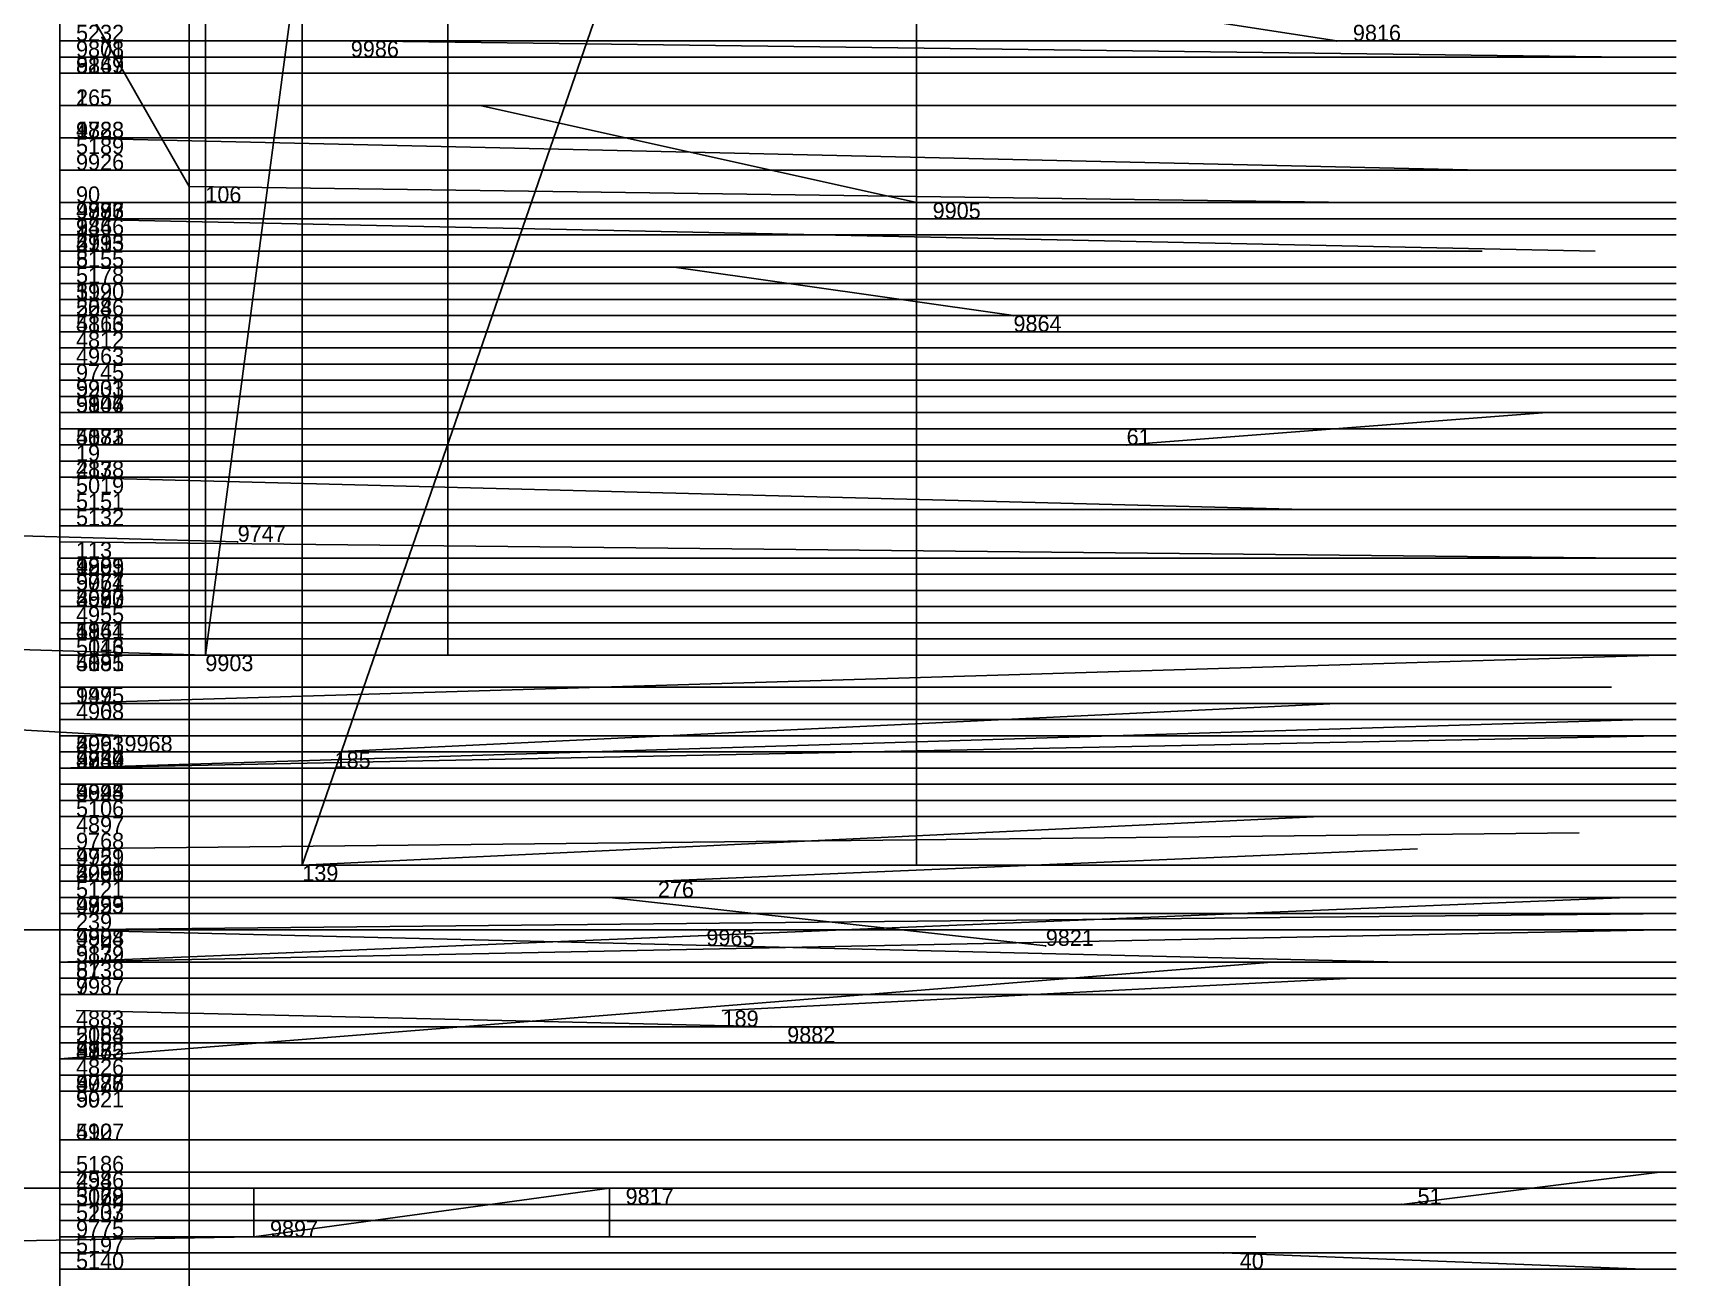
# Model space of a CAD drawing. Extents: x -0.07 to 1.1, y -0.07 to 1.1.
# Drawn here: x -0.0017 to 0.1, y 0.1535 to 0.2305 of the extents above; entities that cross this region are included whole.
import ezdxf

# ---------------------------------------------------------------- set-up
doc = ezdxf.new("R2010")
doc.units = 0
for name, color, linetype in [('Clients', 3, 'CONTINUOUS'), ('Facilities', 3, 'CONTINUOUS'), ('Facilities_lines', 3, 'CONTINUOUS'), ('Min_max_boxes', 1, 'CONTINUOUS'), ('Normals', 1, 'CONTINUOUS'), ('Source_points', 5, 'CONTINUOUS'), ('Text', 3, 'CONTINUOUS')]:
    doc.layers.add(name, color=color, linetype=linetype)

msp = doc.modelspace()

# ---------------------------------------------------------------- linework, layer by layer
at = {"layer": 'Clients', "color": 5}
for p in [(0, 0.23, 0.601), (0, 0.23, 0.766), (0, 0.229, 0.84), (0, 0.228, 0.194), (0, 0.228, 0.717), (0, 0.226, 0.164), (0, 0.226, 0.244), (0, 0.224, 0.027), (0, 0.224, 0.344), (0, 0.224, 0.543), (0, 0.224, 0.882), (0, 0.222, 0.767), (0.008, 0.221), (0, 0.22, 0.159), (0, 0.22, 0.422), (0, 0.219, 0.167), (0, 0.219, 0.769), (0, 0.219, 0.791), (0, 0.218, 0.42), (0, 0.218, 0.681), (0, 0.216, 0.167), (0, 0.216, 0.667), (0, 0.216, 0.748), (0, 0.215, 0.17), (0, 0.214, 0.18), (0, 0.214, 0.68), (0, 0.214, 0.749), (0, 0.213, 0.111), (0, 0.213, 0.25), (0, 0.213, 0.253), (0, 0.212, 0.576), (0, 0.211, 0.475), (0, 0.21, 0.472), (0, 0.209, 0.85), (0, 0.208, 0.747), (0, 0.208, 0.726), (0, 0.208, 0.837), (0, 0.207, 0.78), (0, 0.207, 0.841), (0, 0.206, 0.254), (0, 0.205, 0.712), (0, 0.205, 0.568), (0, 0.204, 0.161), (0, 0.203, 0.432), (0, 0.203, 0.341), (0, 0.201, 0.573), (0, 0.2, 0.536), (0, 0.198, 0.423), (0, 0.198, 0.758), (0, 0.197, 0.458), (0, 0.197, 0.24), (0, 0.197, 0.746), (0, 0.197, 0.787), (0, 0.196, 0.786), (0, 0.195, 0.122), (0, 0.195, 0.402), (0, 0.195, 0.488), (0, 0.195, 0.253), (0, 0.195, 0.596), (0, 0.194, 0.524), (0, 0.193, 0.401), (0, 0.193, 0.662), (0, 0.192, 0.374), (0, 0.192, 0.463), (0, 0.192, 0.343), (0, 0.192, 0.652), (0.009, 0.192, 1), (0, 0.189, 0.453), (0, 0.188, 0.356), (0, 0.187, 0.373), (0, 0.186, 0.166), (0, 0.186, 0.467), (0, 0.186, 0.361), (0, 0.186, 0.641), (0, 0.186, 0.556), (0, 0.185, 0.254), (0, 0.185, 0.925), (0, 0.184, 0.545), (0, 0.183, 0.268), (0, 0.183, 0.505), (0, 0.182, 0.348), (0, 0.182, 0.584), (0, 0.179, 0.412), (0, 0.179, 0.401), (0, 0.179, 0.615), (0, 0.179, 0.85), (0.015, 0.179), (0, 0.178, 0.114), (0, 0.178, 0.475), (0, 0.178, 0.629), (0, 0.177, 0.213), (0, 0.177, 0.489), (0, 0.177, 0.613), (0, 0.176, 0.326), (0, 0.176, 0.253), (0, 0.176, 0.828), (0, 0.175, 0.158), (0, 0.175, 0.27), (0, 0.173, 0.637), (0, 0.173, 0.61), (0, 0.171, 0.856), (0, 0.169, 0.417), (0, 0.168, 0.195), (0, 0.168, 0.541), (0, 0.168, 0.745), (0, 0.167, 0.017), (0, 0.167, 0.255), (0, 0.167, 0.519), (0, 0.167, 0.777), (0, 0.166, 0.472), (0, 0.166, 0.785), (0, 0.165, 0.391), (0, 0.165, 0.737), (0, 0.165, 0.783), (0, 0.162, 0.338), (0, 0.162, 0.667), (0, 0.159, 0.137), (0, 0.159, 0.291), (0, 0.159, 0.659), (0, 0.159, 0.753), (0, 0.158, 0.168), (0, 0.158, 0.642), (0, 0.158, 0.535), (0, 0.157, 0.737), (0.012, 0.156, 1), (0, 0.155, 0.553), (0, 0.154, 0.612)]:
    msp.add_point(p, dxfattribs=at)
at = {"layer": 'Facilities', "color": 3}
for p in [(0, 0.23, 0.919), (0.018, 0.23, 1), (0.079, 0.23, 1), (0.053, 0.22, 1), (0, 0.219, 0.127), (0, 0.219, 0.955), (0, 0.218, 0.072), (0, 0.218, 0.886), (0, 0.217, 0.024), (0.059, 0.213, 1), (0.066, 0.205), (0, 0.203, 0.011), (0, 0.199, 0.054), (0.011, 0.199, 1), (0, 0.194, 0.082), (0, 0.19, 0.047), (0, 0.189, 0.924), (0.004, 0.187, 1), (0.017, 0.186), (0, 0.185, 0.061), (0, 0.183, 0.934), (0, 0.18, 0.964), (0.037, 0.178), (0, 0.175, 0.912), (0, 0.175, 0.981), (0.04, 0.175, 1), (0.061, 0.174, 1), (0, 0.173, 0.06), (0, 0.173, 0.93), (0, 0.172, 0.073), (0.041, 0.17), (0.044, 0.169, 1), (0, 0.165, 0.287), (0, 0.16, 0.665), (0.034, 0.159, 1), (0.083, 0.158), (0, 0.156, 0.992), (0.072, 0.155)]:
    msp.add_point(p, dxfattribs=at)
at = {"layer": 'Facilities_lines', "color": 3}
for p, q in [((0, 0.165, 0.287), (0, 0.336, 0.278)), ((0, 0.165, 0.287), (0, 0.328, 0.321)), ((0, 0.165, 0.287), (0, 0.31, 0.31)), ((0, 0.16, 0.665), (0, 0.31, 0.676)), ((0.024, 0.305, 1), (0.009, 0.192, 1)), ((0, 0.165, 0.287), (0, 0.294, 0.282)), ((0, 0.12, 0.558), (0, 0.292, 0.55)), ((0.053, 0.289), (0.015, 0.179)), ((0, 0.12, 0.558), (0, 0.288, 0.572)), ((0, 0.12, 0.558), (0, 0.287, 0.522)), ((0, 0.16, 0.665), (0, 0.284, 0.692)), ((0, 0.16, 0.665), (0, 0.281, 0.677)), ((0, 0.218, 0.886), (0, 0.28, 0.887)), ((0, 0.137, 0.433), (0, 0.279, 0.399)), ((0, 0.165, 0.287), (0, 0.279, 0.329)), ((0, 0.12, 0.558), (0, 0.279, 0.563)), ((0, 0.137, 0.433), (0, 0.278, 0.402)), ((0, 0.16, 0.665), (0, 0.275, 0.622)), ((0, 0.12, 0.558), (0, 0.275, 0.524)), ((0, 0.16, 0.665), (0, 0.274, 0.619)), ((0, 0.12, 0.558), (0, 0.274, 0.526)), ((0, 0.218, 0.886), (0, 0.274, 0.891)), ((0, 0.165, 0.287), (0, 0.271, 0.309)), ((0, 0.218, 0.886), (0, 0.271, 0.885)), ((0, 0.16, 0.665), (0, 0.27, 0.693)), ((0, 0.16, 0.665), (0, 0.269, 0.607)), ((0, 0.12, 0.558), (0, 0.268, 0.556)), ((0, 0.16, 0.665), (0, 0.266, 0.65)), ((0, 0.12, 0.558), (0, 0.266, 0.57)), ((0, 0.137, 0.433), (0, 0.265, 0.408)), ((0, 0.16, 0.665), (0, 0.265, 0.596)), ((0, 0.12, 0.558), (0, 0.265, 0.587)), ((0, 0.218, 0.886), (0, 0.265, 0.884)), ((0, 0.16, 0.665), (0, 0.264, 0.685)), ((0, 0.165, 0.287), (0, 0.263, 0.296)), ((0, 0.165, 0.287), (0, 0.263, 0.34)), ((0, 0.12, 0.558), (0, 0.262, 0.55)), ((0, 0.16, 0.665), (0, 0.261, 0.598)), ((0, 0.16, 0.665), (0, 0.261, 0.594)), ((0, 0.137, 0.433), (0, 0.26, 0.398)), ((0, 0.12, 0.558), (0, 0.259, 0.56)), ((0, 0.12, 0.558), (0, 0.259, 0.587)), ((0, 0.137, 0.433), (0, 0.258, 0.483)), ((0, 0.165, 0.287), (0, 0.258, 0.31)), ((0, 0.165, 0.287), (0, 0.258, 0.291)), ((0, 0.16, 0.665), (0, 0.257, 0.637)), ((0, 0.16, 0.665), (0, 0.257, 0.688)), ((0, 0.219, 0.127), (0, 0.256, 0.2)), ((0, 0.217, 0.024), (0, 0.256, 0.021)), ((0, 0.137, 0.433), (0, 0.256, 0.474)), ((0, 0.137, 0.433), (0, 0.256, 0.433)), ((0, 0.16, 0.665), (0, 0.254, 0.653)), ((0, 0.137, 0.433), (0, 0.252, 0.459)), ((0, 0.137, 0.433), (0, 0.252, 0.432)), ((0, 0.217, 0.024), (0, 0.251, 0.008)), ((0, 0.219, 0.127), (0, 0.25, 0.121)), ((0, 0.219, 0.127), (0, 0.249, 0.191)), ((0, 0.16, 0.665), (0, 0.249, 0.69)), ((0, 0.165, 0.287), (0, 0.247, 0.31)), ((0, 0.165, 0.287), (0, 0.247, 0.283)), ((0, 0.219, 0.127), (0, 0.246, 0.222)), ((0, 0.219, 0.127), (0, 0.246, 0.147)), ((0, 0.16, 0.665), (0, 0.245, 0.712)), ((0, 0.16, 0.665), (0, 0.245, 0.706)), ((0, 0.218, 0.886), (0, 0.245, 0.876)), ((0, 0.12, 0.558), (0, 0.244, 0.578)), ((0, 0.219, 0.127), (0, 0.243, 0.108)), ((0, 0.165, 0.287), (0, 0.243, 0.37)), ((0, 0.146, 0.759), (0, 0.24, 0.779)), ((0, 0.16, 0.665), (0, 0.239, 0.627)), ((0, 0.165, 0.287), (0, 0.238, 0.288)), ((0, 0.146, 0.759), (0, 0.238, 0.754)), ((0, 0.165, 0.287), (0, 0.236, 0.283)), ((0, 0.146, 0.759), (0, 0.236, 0.747)), ((0, 0.235, 0.038), (0.008, 0.221)), ((0, 0.235, 0.038), (0, 0.139, 0.037)), ((0, 0.219, 0.127), (0, 0.234, 0.183)), ((0, 0.16, 0.665), (0, 0.233, 0.615)), ((0, 0.137, 0.433), (0, 0.232, 0.393)), ((0, 0.16, 0.665), (0, 0.232, 0.648)), ((0, 0.12, 0.558), (0, 0.232, 0.557)), ((0, 0.12, 0.558), (0, 0.231, 0.569)), ((0, 0.16, 0.665), (0, 0.23, 0.601)), ((0, 0.146, 0.759), (0, 0.23, 0.766)), ((0, 0.218, 0.886), (0, 0.229, 0.84)), ((0, 0.219, 0.127), (0, 0.228, 0.194)), ((0, 0.16, 0.665), (0, 0.228, 0.717)), ((0, 0.219, 0.127), (0, 0.226, 0.164)), ((0, 0.165, 0.287), (0, 0.226, 0.244)), ((0, 0.217, 0.024), (0, 0.224, 0.027)), ((0, 0.165, 0.287), (0, 0.224, 0.344)), ((0, 0.12, 0.558), (0, 0.224, 0.543)), ((0, 0.218, 0.886), (0, 0.224, 0.882)), ((0, 0.146, 0.759), (0, 0.222, 0.767)), ((0, 0.219, 0.127), (0, 0.22, 0.159)), ((0, 0.137, 0.433), (0, 0.22, 0.422)), ((0, 0.219, 0.127), (0, 0.204, 0.161)), ((0, 0.219, 0.127), (0, 0.214, 0.18)), ((0, 0.219, 0.127), (0, 0.216, 0.167)), ((0, 0.219, 0.127), (0, 0.219, 0.167)), ((0, 0.219, 0.127), (0, 0.215, 0.17)), ((0, 0.219, 0.127), (0, 0.213, 0.111)), ((0, 0.219, 0.127), (0, 0.186, 0.166)), ((0, 0.219, 0.127), (0, 0.178, 0.114)), ((0, 0.219, 0.127), (0, 0.159, 0.137)), ((0, 0.219, 0.127), (0, 0.195, 0.122)), ((0, 0.146, 0.759), (0, 0.219, 0.769)), ((0, 0.218, 0.886), (0, 0.219, 0.791)), ((0, 0.137, 0.433), (0, 0.218, 0.42)), ((0, 0.16, 0.665), (0, 0.218, 0.681)), ((0, 0.218, 0.886), (0, 0.209, 0.85)), ((0, 0.218, 0.886), (0, 0.179, 0.85)), ((0, 0.218, 0.886), (0, 0.141, 0.897)), ((0, 0.218, 0.886), (0, 0.207, 0.841)), ((0, 0.218, 0.886), (0, 0.137, 0.877)), ((0, 0.218, 0.886), (0, 0.208, 0.837)), ((0, 0.218, 0.886), (0, 0.147, 0.897)), ((0, 0.218, 0.886), (0, 0.171, 0.856)), ((0, 0.16, 0.665), (0, 0.216, 0.667)), ((0, 0.146, 0.759), (0, 0.216, 0.748)), ((0, 0.16, 0.665), (0, 0.214, 0.68)), ((0, 0.146, 0.759), (0, 0.214, 0.749)), ((0, 0.165, 0.287), (0, 0.213, 0.25)), ((0, 0.165, 0.287), (0, 0.213, 0.253)), ((0, 0.12, 0.558), (0, 0.212, 0.576)), ((0, 0.137, 0.433), (0, 0.211, 0.475)), ((0, 0.137, 0.433), (0, 0.21, 0.472)), ((0, 0.146, 0.759), (0, 0.208, 0.747)), ((0, 0.146, 0.759), (0, 0.208, 0.726)), ((0, 0.146, 0.759), (0, 0.207, 0.78)), ((0, 0.165, 0.287), (0, 0.206, 0.254)), ((0, 0.16, 0.665), (0, 0.205, 0.712)), ((0, 0.12, 0.558), (0, 0.205, 0.568)), ((0, 0.137, 0.433), (0, 0.203, 0.432)), ((0, 0.165, 0.287), (0, 0.203, 0.341)), ((0, 0.12, 0.558), (0, 0.201, 0.573)), ((0, 0.12, 0.558), (0, 0.2, 0.536)), ((0, 0.137, 0.433), (0, 0.198, 0.423)), ((0, 0.146, 0.759), (0, 0.198, 0.758)), ((0, 0.137, 0.433), (0, 0.197, 0.458)), ((0, 0.165, 0.287), (0, 0.197, 0.24)), ((0, 0.146, 0.759), (0, 0.197, 0.746)), ((0, 0.146, 0.759), (0, 0.197, 0.787)), ((0, 0.146, 0.759), (0, 0.196, 0.786)), ((0, 0.137, 0.433), (0, 0.195, 0.402)), ((0, 0.137, 0.433), (0, 0.195, 0.488)), ((0, 0.165, 0.287), (0, 0.195, 0.253)), ((0, 0.12, 0.558), (0, 0.195, 0.596)), ((0, 0.12, 0.558), (0, 0.194, 0.524)), ((0, 0.137, 0.433), (0, 0.193, 0.401)), ((0, 0.16, 0.665), (0, 0.193, 0.662)), ((0, 0.137, 0.433), (0, 0.192, 0.374)), ((0, 0.137, 0.433), (0, 0.192, 0.463)), ((0, 0.165, 0.287), (0, 0.192, 0.343)), ((0, 0.16, 0.665), (0, 0.192, 0.652)), ((0, 0.19, 0.047), (0, 0.167, 0.017)), ((0, 0.137, 0.433), (0, 0.189, 0.453)), ((0, 0.189, 0.924), (0, 0.185, 0.925)), ((0, 0.165, 0.287), (0, 0.188, 0.356)), ((0, 0.165, 0.287), (0, 0.187, 0.373)), ((0, 0.137, 0.433), (0, 0.186, 0.467)), ((0, 0.165, 0.287), (0, 0.186, 0.361)), ((0, 0.16, 0.665), (0, 0.186, 0.641)), ((0, 0.12, 0.558), (0, 0.186, 0.556)), ((0, 0.165, 0.287), (0, 0.185, 0.254)), ((0, 0.12, 0.558), (0, 0.184, 0.545)), ((0, 0.165, 0.287), (0, 0.183, 0.268)), ((0, 0.12, 0.558), (0, 0.183, 0.505)), ((0, 0.165, 0.287), (0, 0.182, 0.348)), ((0, 0.12, 0.558), (0, 0.182, 0.584)), ((0, 0.137, 0.433), (0, 0.179, 0.412)), ((0, 0.137, 0.433), (0, 0.179, 0.401)), ((0, 0.16, 0.665), (0, 0.179, 0.615)), ((0, 0.137, 0.433), (0, 0.178, 0.475)), ((0, 0.16, 0.665), (0, 0.178, 0.629)), ((0, 0.109, 0.224), (0, 0.177, 0.213)), ((0, 0.137, 0.433), (0, 0.177, 0.489)), ((0, 0.16, 0.665), (0, 0.177, 0.613)), ((0, 0.165, 0.287), (0, 0.176, 0.326)), ((0, 0.165, 0.287), (0, 0.176, 0.253)), ((0, 0.146, 0.759), (0, 0.176, 0.828)), ((0, 0.114, 0.164), (0, 0.175, 0.158)), ((0, 0.165, 0.287), (0, 0.175, 0.27)), ((0, 0.16, 0.665), (0, 0.173, 0.637)), ((0, 0.16, 0.665), (0, 0.173, 0.61)), ((0, 0.137, 0.433), (0, 0.169, 0.417)), ((0, 0.114, 0.164), (0, 0.168, 0.195)), ((0, 0.12, 0.558), (0, 0.168, 0.541)), ((0, 0.146, 0.759), (0, 0.168, 0.745)), ((0, 0.165, 0.287), (0, 0.167, 0.255)), ((0, 0.12, 0.558), (0, 0.167, 0.519)), ((0, 0.146, 0.759), (0, 0.167, 0.777)), ((0, 0.137, 0.433), (0, 0.166, 0.472)), ((0, 0.146, 0.759), (0, 0.166, 0.785)), ((0, 0.137, 0.433), (0, 0.165, 0.391)), ((0, 0.165, 0.287), (0, 0.132, 0.288)), ((0, 0.165, 0.287), (0, 0.134, 0.34)), ((0, 0.165, 0.287), (0, 0.124, 0.31)), ((0, 0.165, 0.287), (0, 0.111, 0.321)), ((0, 0.165, 0.287), (0, 0.118, 0.289)), ((0, 0.165, 0.287), (0, 0.137, 0.282)), ((0, 0.165, 0.287), (0, 0.104, 0.271)), ((0, 0.165, 0.287), (0, 0.095, 0.297)), ((0, 0.165, 0.287), (0, 0.162, 0.338)), ((0, 0.165, 0.287), (0, 0.147, 0.356)), ((0, 0.165, 0.287), (0, 0.113, 0.339)), ((0, 0.165, 0.287), (0, 0.159, 0.291)), ((0, 0.165, 0.287), (0, 0.123, 0.295)), ((0, 0.146, 0.759), (0, 0.165, 0.737)), ((0, 0.146, 0.759), (0, 0.165, 0.783)), ((0, 0.16, 0.665), (0, 0.162, 0.667)), ((0, 0.16, 0.665), (0, 0.158, 0.642)), ((0, 0.16, 0.665), (0, 0.159, 0.659)), ((0, 0.16, 0.665), (0, 0.154, 0.612)), ((0, 0.16, 0.665), (0, 0.137, 0.647)), ((0, 0.16, 0.665), (0, 0.119, 0.64)), ((0, 0.16, 0.665), (0, 0.135, 0.62)), ((0, 0.146, 0.759), (0, 0.159, 0.753)), ((0.034, 0.159, 1), (0.012, 0.156, 1)), ((0, 0.114, 0.164), (0, 0.158, 0.168)), ((0, 0.12, 0.558), (0, 0.158, 0.535)), ((0, 0.146, 0.759), (0, 0.157, 0.737)), ((0, 0.12, 0.558), (0, 0.155, 0.553))]:
    msp.add_line(p, q, dxfattribs=at)
at = {"layer": 'Min_max_boxes', "color": 1}
for p, q in [((0, 0.095, 0.24), (0, 0.336, 0.24)), ((0, 0.336, 0.24), (0, 0.095, 0.24)), ((0, 0.095, 0.373), (0, 0.336, 0.373)), ((0, 0.336, 0.373), (0, 0.095, 0.373)), ((0.015, 0.324), (0.015, 0.179)), ((0.015, 0.324), (0.015, 0.179)), ((0.053, 0.179), (0.053, 0.324)), ((0.053, 0.179), (0.053, 0.324)), ((0, 0.119, 0.594), (0, 0.31, 0.594)), ((0, 0.31, 0.594), (0, 0.119, 0.594)), ((0, 0.119, 0.717), (0, 0.31, 0.717)), ((0, 0.31, 0.717), (0, 0.119, 0.717)), ((0.009, 0.305, 1), (0.009, 0.192, 1)), ((0.009, 0.305, 1), (0.009, 0.192, 1)), ((0.024, 0.192, 1), (0.024, 0.305, 1)), ((0.024, 0.192, 1), (0.024, 0.305, 1)), ((0, 0.094, 0.5), (0, 0.292, 0.5)), ((0, 0.292, 0.5), (0, 0.094, 0.5)), ((0, 0.094, 0.62), (0, 0.292, 0.62)), ((0, 0.292, 0.62), (0, 0.094, 0.62)), ((0, 0.137, 0.791), (0, 0.28, 0.791)), ((0, 0.28, 0.791), (0, 0.137, 0.791)), ((0, 0.137, 0.897), (0, 0.28, 0.897)), ((0, 0.28, 0.897), (0, 0.137, 0.897)), ((0, 0.095, 0.373), (0, 0.279, 0.373)), ((0, 0.279, 0.373), (0, 0.095, 0.373)), ((0, 0.095, 0.489), (0, 0.279, 0.489)), ((0, 0.279, 0.489), (0, 0.095, 0.489)), ((0, 0.159, 0.108), (0, 0.256, 0.108)), ((0, 0.256, 0.108), (0, 0.159, 0.108)), ((0, 0.159, 0.222), (0, 0.256, 0.222)), ((0, 0.256, 0.222), (0, 0.159, 0.222)), ((0, 0.217, 0.008), (0, 0.256, 0.008)), ((0, 0.256, 0.008), (0, 0.217, 0.008)), ((0, 0.217, 0.027), (0, 0.256, 0.027)), ((0, 0.256, 0.027), (0, 0.217, 0.027)), ((0, 0.093, 0.726), (0, 0.24, 0.726)), ((0, 0.24, 0.726), (0, 0.093, 0.726)), ((0, 0.093, 0.839), (0, 0.24, 0.839)), ((0, 0.24, 0.839), (0, 0.093, 0.839)), ((0, 0.235), (0, 0.139)), ((0, 0.235, 0.038), (0, 0.139, 0.038)), ((0.008, 0.139), (0.008, 0.235)), ((0.008, 0.139, 0.038), (0.008, 0.235, 0.038)), ((0, 0.217, 0.008), (0, 0.217, 0.008)), ((0, 0.217, 0.027), (0, 0.217, 0.027)), ((0, 0.217, 0.008), (0, 0.217, 0.027)), ((0, 0.217, 0.008), (0, 0.217, 0.027)), ((0.009, 0.192, 1), (0.024, 0.192, 1)), ((0.009, 0.192, 1), (0.024, 0.192, 1)), ((0.009, 0.192, 1), (0.009, 0.192, 1)), ((0.024, 0.192, 1), (0.024, 0.192, 1)), ((0, 0.167, 0.017), (0, 0.19, 0.017)), ((0, 0.19, 0.017), (0, 0.19, 0.017)), ((0, 0.19, 0.017), (0, 0.167, 0.017)), ((0, 0.167, 0.047), (0, 0.19, 0.047)), ((0, 0.19, 0.047), (0, 0.19, 0.047)), ((0, 0.19, 0.047), (0, 0.167, 0.047)), ((0, 0.19, 0.017), (0, 0.19, 0.047)), ((0, 0.19, 0.017), (0, 0.19, 0.047)), ((0, 0.185, 0.924), (0, 0.189, 0.924)), ((0, 0.189, 0.924), (0, 0.189, 0.924)), ((0, 0.189, 0.924), (0, 0.185, 0.924)), ((0, 0.185, 0.925), (0, 0.189, 0.925)), ((0, 0.189, 0.925), (0, 0.189, 0.925)), ((0, 0.189, 0.925), (0, 0.185, 0.925)), ((0, 0.189, 0.924), (0, 0.189, 0.925)), ((0, 0.189, 0.924), (0, 0.189, 0.925)), ((0, 0.185, 0.924), (0, 0.185, 0.924)), ((0, 0.185, 0.925), (0, 0.185, 0.925)), ((0, 0.185, 0.924), (0, 0.185, 0.925)), ((0, 0.185, 0.924), (0, 0.185, 0.925)), ((0.015, 0.179), (0.053, 0.179)), ((0.015, 0.179), (0.053, 0.179)), ((0.015, 0.179), (0.015, 0.179)), ((0.053, 0.179), (0.053, 0.179)), ((0, 0.109, 0.213), (0, 0.177, 0.213)), ((0, 0.177, 0.213), (0, 0.177, 0.213)), ((0, 0.177, 0.213), (0, 0.109, 0.213)), ((0, 0.109, 0.249), (0, 0.177, 0.249)), ((0, 0.177, 0.249), (0, 0.177, 0.249)), ((0, 0.177, 0.249), (0, 0.109, 0.249)), ((0, 0.177, 0.213), (0, 0.177, 0.249)), ((0, 0.177, 0.213), (0, 0.177, 0.249)), ((0, 0.11, 0.12), (0, 0.175, 0.12)), ((0, 0.175, 0.12), (0, 0.175, 0.12)), ((0, 0.175, 0.12), (0, 0.11, 0.12)), ((0, 0.11, 0.195), (0, 0.175, 0.195)), ((0, 0.175, 0.195), (0, 0.175, 0.195)), ((0, 0.175, 0.195), (0, 0.11, 0.195)), ((0, 0.175, 0.12), (0, 0.175, 0.195)), ((0, 0.175, 0.12), (0, 0.175, 0.195)), ((0, 0.167, 0.017), (0, 0.167, 0.017)), ((0, 0.167, 0.047), (0, 0.167, 0.047)), ((0, 0.167, 0.017), (0, 0.167, 0.047)), ((0, 0.167, 0.017), (0, 0.167, 0.047)), ((0, 0.159, 0.108), (0, 0.159, 0.108)), ((0, 0.159, 0.222), (0, 0.159, 0.222)), ((0, 0.159, 0.108), (0, 0.159, 0.222)), ((0, 0.159, 0.108), (0, 0.159, 0.222)), ((0.034, 0.159, 1), (0.012, 0.159, 1)), ((0.012, 0.159, 1), (0.012, 0.156, 1)), ((0.034, 0.159, 1), (0.012, 0.159, 1)), ((0.012, 0.159, 1), (0.012, 0.156, 1)), ((0.012, 0.159, 1), (0.012, 0.159, 1)), ((0.034, 0.156, 1), (0.034, 0.159, 1)), ((0.034, 0.156, 1), (0.034, 0.159, 1)), ((0.034, 0.159, 1), (0.034, 0.159, 1)), ((0.012, 0.156, 1), (0.034, 0.156, 1)), ((0.012, 0.156, 1), (0.034, 0.156, 1)), ((0.012, 0.156, 1), (0.012, 0.156, 1)), ((0.034, 0.156, 1), (0.034, 0.156, 1))]:
    msp.add_line(p, q, dxfattribs=at)
at = {"layer": 'Normals', "color": 1}
for p, q in [((0.079, 0.23, 1), (0.066, 0.232, 1.099)), ((0, 0.23, 0.601), (0.1, 0.23, 0.601)), ((0, 0.23, 0.766), (0.1, 0.23, 0.766)), ((0, 0.23, 0.919), (0.1, 0.23, 0.91)), ((0.018, 0.23, 1), (0.097, 0.229, 0.939)), ((0, 0.229, 0.84), (0.1, 0.229, 0.84)), ((0, 0.228, 0.194), (0.1, 0.228, 0.194)), ((0, 0.228, 0.717), (0.1, 0.228, 0.717)), ((0, 0.226, 0.164), (0.1, 0.226, 0.164)), ((0, 0.226, 0.244), (0.1, 0.226, 0.244)), ((0.053, 0.22, 1), (0.026, 0.226, 1.096)), ((0, 0.224, 0.027), (0.088, 0.222, 0.074)), ((0, 0.224, 0.344), (0.1, 0.224, 0.344)), ((0, 0.224, 0.543), (0.1, 0.224, 0.543)), ((0, 0.224, 0.882), (0.1, 0.224, 0.882)), ((0, 0.222, 0.767), (0.1, 0.222, 0.767)), ((0.008, 0.221), (0.08, 0.22, 0.069)), ((0, 0.22, 0.159), (0.1, 0.22, 0.159)), ((0, 0.22, 0.422), (0.1, 0.22, 0.422)), ((0, 0.219, 0.127), (0.1, 0.219, 0.127)), ((0, 0.219, 0.167), (0.1, 0.219, 0.167)), ((0, 0.219, 0.769), (0.1, 0.219, 0.769)), ((0, 0.219, 0.791), (0.1, 0.219, 0.791)), ((0, 0.219, 0.955), (0.095, 0.217, 0.923)), ((0, 0.218, 0.072), (0.099, 0.218, 0.084)), ((0, 0.218, 0.42), (0.1, 0.218, 0.42)), ((0, 0.218, 0.681), (0.1, 0.218, 0.681)), ((0, 0.218, 0.886), (0.1, 0.218, 0.886)), ((0, 0.217, 0.024), (0.088, 0.217, 0.071)), ((0, 0.216, 0.167), (0.1, 0.216, 0.167)), ((0, 0.216, 0.667), (0.1, 0.216, 0.667)), ((0, 0.216, 0.748), (0.1, 0.216, 0.748)), ((0.059, 0.213, 1), (0.038, 0.216, 1.098)), ((0, 0.215, 0.17), (0.1, 0.215, 0.17)), ((0, 0.214, 0.18), (0.1, 0.214, 0.18)), ((0, 0.214, 0.68), (0.1, 0.214, 0.68)), ((0, 0.214, 0.749), (0.1, 0.214, 0.749)), ((0, 0.213, 0.111), (0.1, 0.213, 0.111)), ((0, 0.213, 0.25), (0.1, 0.213, 0.25)), ((0, 0.213, 0.253), (0.1, 0.213, 0.253)), ((0, 0.212, 0.576), (0.1, 0.212, 0.576)), ((0, 0.211, 0.475), (0.1, 0.211, 0.475)), ((0, 0.21, 0.472), (0.1, 0.21, 0.472)), ((0, 0.209, 0.85), (0.1, 0.209, 0.85)), ((0, 0.208, 0.747), (0.1, 0.208, 0.747)), ((0, 0.208, 0.726), (0.1, 0.208, 0.726)), ((0, 0.208, 0.837), (0.1, 0.208, 0.837)), ((0, 0.207, 0.78), (0.1, 0.207, 0.78)), ((0, 0.207, 0.841), (0.1, 0.207, 0.841)), ((0.066, 0.205), (0.092, 0.207, 0.097)), ((0, 0.206, 0.254), (0.1, 0.206, 0.254)), ((0, 0.205, 0.712), (0.1, 0.205, 0.712)), ((0, 0.205, 0.568), (0.1, 0.205, 0.568)), ((0, 0.204, 0.161), (0.1, 0.204, 0.161)), ((0, 0.203, 0.011), (0.077, 0.201, 0.075)), ((0, 0.203, 0.341), (0.1, 0.203, 0.341)), ((0, 0.203, 0.432), (0.1, 0.203, 0.432)), ((0.011, 0.199, 1), (-0.059, 0.201, 1.071)), ((0, 0.201, 0.573), (0.1, 0.201, 0.573)), ((0, 0.2, 0.536), (0.1, 0.2, 0.536)), ((0, 0.199, 0.054), (0.097, 0.198, 0.08)), ((0, 0.198, 0.423), (0.1, 0.198, 0.423)), ((0, 0.198, 0.758), (0.1, 0.198, 0.758)), ((0, 0.197, 0.24), (0.1, 0.197, 0.24)), ((0, 0.197, 0.458), (0.1, 0.197, 0.458)), ((0, 0.197, 0.746), (0.1, 0.197, 0.746)), ((0, 0.197, 0.787), (0.1, 0.197, 0.787)), ((0, 0.196, 0.786), (0.1, 0.196, 0.786)), ((0, 0.195, 0.122), (0.1, 0.195, 0.122)), ((0, 0.195, 0.402), (0.1, 0.195, 0.402)), ((0, 0.195, 0.253), (0.1, 0.195, 0.253)), ((0, 0.195, 0.488), (0.1, 0.195, 0.488)), ((0, 0.195, 0.596), (0.1, 0.195, 0.596)), ((0.009, 0.192, 1), (-0.059, 0.194, 1.073)), ((0, 0.194, 0.082), (0.1, 0.194, 0.084)), ((0, 0.194, 0.524), (0.1, 0.194, 0.524)), ((0, 0.193, 0.401), (0.1, 0.193, 0.401)), ((0, 0.193, 0.662), (0.1, 0.193, 0.662)), ((0, 0.192, 0.374), (0.1, 0.192, 0.374)), ((0, 0.192, 0.343), (0.1, 0.192, 0.343)), ((0, 0.192, 0.463), (0.1, 0.192, 0.463)), ((0, 0.192, 0.652), (0.1, 0.192, 0.652)), ((0, 0.189, 0.924), (0.099, 0.192, 0.914)), ((0.004, 0.187, 1), (-0.065, 0.191, 1.073)), ((0, 0.19, 0.047), (0.096, 0.19, 0.074)), ((0, 0.189, 0.453), (0.1, 0.189, 0.453)), ((0.017, 0.186), (0.079, 0.189, 0.078)), ((0, 0.185, 0.061), (0.098, 0.188, 0.08)), ((0, 0.188, 0.356), (0.1, 0.188, 0.356)), ((0, 0.187, 0.373), (0.1, 0.187, 0.373)), ((0, 0.185, 0.925), (0.099, 0.187, 0.914)), ((0, 0.186, 0.166), (0.1, 0.186, 0.166)), ((0, 0.186, 0.361), (0.1, 0.186, 0.361)), ((0, 0.186, 0.467), (0.1, 0.186, 0.467)), ((0, 0.186, 0.641), (0.1, 0.186, 0.641)), ((0, 0.186, 0.556), (0.1, 0.186, 0.556)), ((0, 0.185, 0.254), (0.1, 0.185, 0.254)), ((0, 0.184, 0.545), (0.1, 0.184, 0.545)), ((0, 0.183, 0.268), (0.1, 0.183, 0.268)), ((0, 0.183, 0.505), (0.1, 0.183, 0.505)), ((0, 0.183, 0.934), (0.098, 0.183, 0.914)), ((0, 0.182, 0.348), (0.1, 0.182, 0.348)), ((0, 0.182, 0.584), (0.1, 0.182, 0.584)), ((0.015, 0.179), (0.078, 0.182, 0.078)), ((0, 0.18, 0.964), (0.094, 0.181, 0.929)), ((0.037, 0.178), (0.084, 0.18, 0.088)), ((0, 0.179, 0.412), (0.1, 0.179, 0.412)), ((0, 0.179, 0.401), (0.1, 0.179, 0.401)), ((0, 0.179, 0.615), (0.1, 0.179, 0.615)), ((0, 0.179, 0.85), (0.1, 0.179, 0.85)), ((0, 0.178, 0.114), (0.1, 0.178, 0.114)), ((0, 0.178, 0.475), (0.1, 0.178, 0.475)), ((0, 0.178, 0.629), (0.1, 0.178, 0.629)), ((0, 0.177, 0.213), (0.1, 0.177, 0.213)), ((0, 0.173, 0.06), (0.097, 0.177, 0.084)), ((0, 0.177, 0.489), (0.1, 0.177, 0.489)), ((0, 0.177, 0.613), (0.1, 0.177, 0.613)), ((0.061, 0.174, 1), (0.034, 0.177, 1.096)), ((0, 0.176, 0.326), (0.1, 0.176, 0.326)), ((0, 0.176, 0.253), (0.1, 0.176, 0.253)), ((0, 0.176, 0.828), (0.1, 0.176, 0.828)), ((0, 0.175, 0.912), (0.1, 0.176, 0.905)), ((0.04, 0.175, 1), (-0.011, 0.175, 1.086)), ((0, 0.175, 0.158), (0.1, 0.175, 0.158)), ((0, 0.175, 0.27), (0.1, 0.175, 0.27)), ((0, 0.173, 0.93), (0.099, 0.175, 0.914)), ((0, 0.175, 0.981), (0.083, 0.173, 0.925)), ((0, 0.167, 0.017), (0.075, 0.173, 0.083)), ((0, 0.173, 0.637), (0.1, 0.173, 0.637)), ((0, 0.173, 0.61), (0.1, 0.173, 0.61)), ((0, 0.172, 0.073), (0.1, 0.172, 0.081)), ((0.041, 0.17), (0.08, 0.172, 0.092)), ((0, 0.171, 0.856), (0.1, 0.171, 0.856)), ((0.044, 0.169, 1), (0.001, 0.17, 1.09)), ((0, 0.169, 0.417), (0.1, 0.169, 0.417)), ((0, 0.168, 0.195), (0.1, 0.168, 0.195)), ((0, 0.168, 0.745), (0.1, 0.168, 0.745)), ((0, 0.168, 0.541), (0.1, 0.168, 0.541)), ((0, 0.167, 0.255), (0.1, 0.167, 0.255)), ((0, 0.167, 0.519), (0.1, 0.167, 0.519)), ((0, 0.167, 0.777), (0.1, 0.167, 0.777)), ((0, 0.166, 0.472), (0.1, 0.166, 0.472)), ((0, 0.166, 0.785), (0.1, 0.166, 0.785)), ((0, 0.165, 0.391), (0.1, 0.165, 0.391)), ((0, 0.165, 0.287), (0.1, 0.165, 0.287)), ((0, 0.165, 0.737), (0.1, 0.165, 0.737)), ((0, 0.165, 0.783), (0.1, 0.165, 0.783)), ((0, 0.162, 0.338), (0.1, 0.162, 0.338)), ((0, 0.162, 0.667), (0.1, 0.162, 0.667)), ((0, 0.16, 0.665), (0.1, 0.16, 0.665)), ((0.083, 0.158), (0.099, 0.16, 0.099)), ((0.034, 0.159, 1), (-0.017, 0.159, 1.086)), ((0, 0.159, 0.137), (0.1, 0.159, 0.137)), ((0, 0.159, 0.291), (0.1, 0.159, 0.291)), ((0, 0.159, 0.659), (0.1, 0.159, 0.659)), ((0, 0.159, 0.753), (0.1, 0.159, 0.753)), ((0, 0.158, 0.168), (0.1, 0.158, 0.168)), ((0, 0.158, 0.642), (0.1, 0.158, 0.642)), ((0, 0.158, 0.535), (0.1, 0.158, 0.535)), ((0, 0.157, 0.737), (0.1, 0.157, 0.737)), ((0.012, 0.156, 1), (-0.048, 0.155, 1.079)), ((0, 0.156, 0.992), (0.074, 0.156, 0.925)), ((0, 0.155, 0.553), (0.1, 0.155, 0.553)), ((0.072, 0.155), (0.098, 0.154, 0.097)), ((0, 0.154, 0.612), (0.1, 0.154, 0.612))]:
    msp.add_line(p, q, dxfattribs=at)
at = {"layer": 'Source_points', "color": 5}
for p in [(0, 0.23, 0.601), (0, 0.23, 0.766), (0, 0.23, 0.919), (0.018, 0.23, 1), (0.079, 0.23, 1), (0, 0.229, 0.84), (0, 0.228, 0.194), (0, 0.228, 0.717), (0, 0.226, 0.164), (0, 0.226, 0.244), (0, 0.224, 0.027), (0, 0.224, 0.344), (0, 0.224, 0.543), (0, 0.224, 0.882), (0, 0.222, 0.767), (0.008, 0.221), (0, 0.22, 0.159), (0, 0.22, 0.422), (0.053, 0.22, 1), (0, 0.219, 0.127), (0, 0.219, 0.167), (0, 0.219, 0.769), (0, 0.219, 0.791), (0, 0.219, 0.955), (0, 0.218, 0.072), (0, 0.218, 0.42), (0, 0.218, 0.681), (0, 0.218, 0.886), (0, 0.217, 0.024), (0, 0.216, 0.167), (0, 0.216, 0.667), (0, 0.216, 0.748), (0, 0.215, 0.17), (0, 0.214, 0.18), (0, 0.214, 0.68), (0, 0.214, 0.749), (0, 0.213, 0.111), (0, 0.213, 0.25), (0, 0.213, 0.253), (0.059, 0.213, 1), (0, 0.212, 0.576), (0, 0.211, 0.475), (0, 0.21, 0.472), (0, 0.209, 0.85), (0, 0.208, 0.747), (0, 0.208, 0.726), (0, 0.208, 0.837), (0, 0.207, 0.78), (0, 0.207, 0.841), (0, 0.206, 0.254), (0, 0.205, 0.712), (0, 0.205, 0.568), (0.066, 0.205), (0, 0.204, 0.161), (0, 0.203, 0.011), (0, 0.203, 0.341), (0, 0.203, 0.432), (0, 0.201, 0.573), (0, 0.2, 0.536), (0, 0.199, 0.054), (0.011, 0.199, 1), (0, 0.198, 0.423), (0, 0.198, 0.758), (0, 0.197, 0.24), (0, 0.197, 0.458), (0, 0.197, 0.746), (0, 0.197, 0.787), (0, 0.196, 0.786), (0, 0.195, 0.122), (0, 0.195, 0.402), (0, 0.195, 0.253), (0, 0.195, 0.488), (0, 0.195, 0.596), (0, 0.194, 0.082), (0, 0.194, 0.524), (0, 0.193, 0.401), (0, 0.193, 0.662), (0, 0.192, 0.374), (0, 0.192, 0.343), (0, 0.192, 0.463), (0, 0.192, 0.652), (0.009, 0.192, 1), (0, 0.19, 0.047), (0, 0.189, 0.453), (0, 0.189, 0.924), (0, 0.188, 0.356), (0, 0.187, 0.373), (0.004, 0.187, 1), (0, 0.186, 0.166), (0, 0.186, 0.361), (0, 0.186, 0.467), (0, 0.186, 0.641), (0, 0.186, 0.556), (0.017, 0.186), (0, 0.185, 0.061), (0, 0.185, 0.254), (0, 0.185, 0.925), (0, 0.184, 0.545), (0, 0.183, 0.268), (0, 0.183, 0.505), (0, 0.183, 0.934), (0, 0.182, 0.348), (0, 0.182, 0.584), (0, 0.18, 0.964), (0, 0.179, 0.412), (0, 0.179, 0.401), (0, 0.179, 0.615), (0, 0.179, 0.85), (0.015, 0.179), (0, 0.178, 0.114), (0, 0.178, 0.475), (0, 0.178, 0.629), (0.037, 0.178), (0, 0.177, 0.213), (0, 0.177, 0.489), (0, 0.177, 0.613), (0, 0.176, 0.326), (0, 0.176, 0.253), (0, 0.176, 0.828), (0, 0.175, 0.158), (0, 0.175, 0.27), (0, 0.175, 0.912), (0, 0.175, 0.981), (0.04, 0.175, 1), (0.061, 0.174, 1), (0, 0.173, 0.06), (0, 0.173, 0.637), (0, 0.173, 0.61), (0, 0.173, 0.93), (0, 0.172, 0.073), (0, 0.171, 0.856), (0.041, 0.17), (0, 0.169, 0.417), (0.044, 0.169, 1), (0, 0.168, 0.195), (0, 0.168, 0.745), (0, 0.168, 0.541), (0, 0.167, 0.017), (0, 0.167, 0.255), (0, 0.167, 0.519), (0, 0.167, 0.777), (0, 0.166, 0.472), (0, 0.166, 0.785), (0, 0.165, 0.391), (0, 0.165, 0.287), (0, 0.165, 0.737), (0, 0.165, 0.783), (0, 0.162, 0.338), (0, 0.162, 0.667), (0, 0.16, 0.665), (0, 0.159, 0.137), (0, 0.159, 0.291), (0, 0.159, 0.659), (0, 0.159, 0.753), (0.034, 0.159, 1), (0, 0.158, 0.168), (0, 0.158, 0.642), (0, 0.158, 0.535), (0.083, 0.158), (0, 0.157, 0.737), (0, 0.156, 0.992), (0.012, 0.156, 1), (0, 0.155, 0.553), (0.072, 0.155), (0, 0.154, 0.612)]:
    msp.add_point(p, dxfattribs=at)

# ---------------------------------------------------------------- texts
at = {"layer": 'Text', "color": 3}
for s, p in [('5232', (0.001, 0.23, 0.601)), ('9816', (0.08, 0.23, 1)), ('9808', (0.001, 0.229, 0.766)), ('9871', (0.001, 0.229, 0.919)), ('9986', (0.018, 0.229, 1)), ('5149', (0.001, 0.228, 0.717)), ('82', (0.001, 0.228, 0.194)), ('9867', (0.001, 0.228, 0.84)), ('26', (0.001, 0.226, 0.164)), ('165', (0.001, 0.226, 0.244)), ('4888', (0.001, 0.224, 0.344)), ('9833', (0.001, 0.224, 0.882)), ('172', (0.001, 0.224, 0.027)), ('5189', (0.001, 0.223, 0.543)), ('9926', (0.001, 0.222, 0.767)), ('90', (0.001, 0.22, 0.159)), ('106', (0.009, 0.22)), ('4937', (0.001, 0.219, 0.422)), ('9777', (0.001, 0.219, 0.769)), ('9896', (0.001, 0.219, 0.791)), ('9983', (0.001, 0.219, 0.955)), ('9905', (0.054, 0.219, 1)), ('3', (0.001, 0.218, 0.127)), ('9866', (0.001, 0.218, 0.886)), ('24', (0.001, 0.218, 0.072)), ('144', (0.001, 0.218, 0.167)), ('4915', (0.001, 0.217, 0.42)), ('5133', (0.001, 0.217, 0.681)), ('279', (0.001, 0.217, 0.024)), ('5155', (0.001, 0.216, 0.667)), ('81', (0.001, 0.216, 0.167)), ('5178', (0.001, 0.215, 0.748)), ('31', (0.001, 0.214, 0.18)), ('5120', (0.001, 0.214, 0.68)), ('199', (0.001, 0.214, 0.17)), ('5246', (0.001, 0.213, 0.749)), ('203', (0.001, 0.213, 0.111)), ('258', (0.001, 0.213, 0.25)), ('4866', (0.001, 0.212, 0.253)), ('5113', (0.001, 0.212, 0.576)), ('9864', (0.059, 0.212, 1)), ('4812', (0.001, 0.211, 0.475)), ('4963', (0.001, 0.21, 0.472)), ('9745', (0.001, 0.209, 0.85)), ('5201', (0.001, 0.208, 0.726)), ('9933', (0.001, 0.208, 0.837)), ('5147', (0.001, 0.207, 0.747)), ('9806', (0.001, 0.207, 0.78)), ('9904', (0.001, 0.207, 0.841)), ('4882', (0.001, 0.205, 0.254)), ('5073', (0.001, 0.205, 0.712)), ('5131', (0.001, 0.205, 0.568)), ('61', (0.066, 0.205)), ('19', (0.001, 0.204, 0.161)), ('4838', (0.001, 0.203, 0.341)), ('217', (0.001, 0.203, 0.011)), ('5019', (0.001, 0.202, 0.432)), ('5151', (0.001, 0.201, 0.573)), ('5132', (0.001, 0.2, 0.536)), ('9747', (0.011, 0.199, 1)), ('113', (0.001, 0.198, 0.054)), ('4895', (0.001, 0.197, 0.458)), ('4991', (0.001, 0.197, 0.423)), ('9909', (0.001, 0.197, 0.758)), ('128', (0.001, 0.197, 0.24)), ('5061', (0.001, 0.196, 0.746)), ('9757', (0.001, 0.196, 0.786)), ('9974', (0.001, 0.196, 0.787)), ('4973', (0.001, 0.195, 0.253)), ('4987', (0.001, 0.195, 0.488)), ('5060', (0.001, 0.195, 0.596)), ('259', (0.001, 0.195, 0.122)), ('4955', (0.001, 0.194, 0.402)), ('4944', (0.001, 0.193, 0.401)), ('5161', (0.001, 0.193, 0.524)), ('186', (0.001, 0.193, 0.082)), ('5013', (0.001, 0.192, 0.343)), ('5146', (0.001, 0.192, 0.662)), ('4891', (0.001, 0.191, 0.374)), ('5035', (0.001, 0.191, 0.463)), ('5181', (0.001, 0.191, 0.652)), ('9903', (0.009, 0.191, 1)), ('9995', (0.001, 0.189, 0.924)), ('147', (0.001, 0.189, 0.047)), ('4903', (0.001, 0.188, 0.453)), ('4968', (0.001, 0.188, 0.356)), ('4961', (0.001, 0.186, 0.373)), ('5093', (0.001, 0.186, 0.641)), ('209', (0.001, 0.186, 0.166)), ('9968', (0.004, 0.186, 1)), ('4854', (0.001, 0.185, 0.361)), ('4857', (0.001, 0.185, 0.467)), ('4939', (0.001, 0.185, 0.254)), ('5230', (0.001, 0.185, 0.556)), ('9789', (0.001, 0.185, 0.925)), ('284', (0.001, 0.185, 0.061)), ('185', (0.017, 0.185)), ('4943', (0.001, 0.183, 0.268)), ('5094', (0.001, 0.183, 0.505)), ('5098', (0.001, 0.183, 0.545)), ('5106', (0.001, 0.182, 0.584)), ('9825', (0.001, 0.183, 0.934)), ('4897', (0.001, 0.181, 0.348)), ('9768', (0.001, 0.18, 0.964)), ('4929', (0.001, 0.179, 0.412)), ('9751', (0.001, 0.179, 0.85)), ('4906', (0.001, 0.178, 0.475)), ('5009', (0.001, 0.178, 0.401)), ('5089', (0.001, 0.178, 0.629)), ('5091', (0.001, 0.178, 0.615)), ('226', (0.001, 0.178, 0.114)), ('139', (0.015, 0.178)), ('5121', (0.001, 0.177, 0.613)), ('5', (0.001, 0.177, 0.213)), ('276', (0.037, 0.177)), ('4899', (0.001, 0.176, 0.326)), ('4925', (0.001, 0.176, 0.489)), ('4959', (0.001, 0.176, 0.253)), ('9793', (0.001, 0.176, 0.828)), ('239', (0.001, 0.175, 0.158)), ('4908', (0.001, 0.174, 0.27)), ('9824', (0.001, 0.174, 0.912)), ('9984', (0.001, 0.174, 0.981)), ('9965', (0.04, 0.174, 1)), ('9821', (0.061, 0.174, 1)), ('5179', (0.001, 0.173, 0.61)), ('9832', (0.001, 0.173, 0.93)), ('5138', (0.001, 0.172, 0.637)), ('87', (0.001, 0.172, 0.06)), ('9987', (0.001, 0.171, 0.856)), ('7', (0.001, 0.171, 0.073)), ('4883', (0.001, 0.169, 0.417)), ('189', (0.041, 0.169)), ('5064', (0.001, 0.168, 0.745)), ('5188', (0.001, 0.168, 0.541)), ('205', (0.001, 0.168, 0.195)), ('9882', (0.045, 0.168, 1)), ('4985', (0.001, 0.167, 0.255)), ('5172', (0.001, 0.167, 0.519)), ('88', (0.001, 0.167, 0.017)), ('9755', (0.001, 0.167, 0.777)), ('4826', (0.001, 0.166, 0.472)), ('4988', (0.001, 0.165, 0.391)), ('5077', (0.001, 0.165, 0.737)), ('9726', (0.001, 0.165, 0.785)), ('5021', (0.001, 0.164, 0.287)), ('9921', (0.001, 0.164, 0.783)), ('4927', (0.001, 0.162, 0.338)), ('5107', (0.001, 0.162, 0.667)), ('5186', (0.001, 0.16, 0.665)), ('4986', (0.001, 0.159, 0.291)), ('254', (0.001, 0.159, 0.137)), ('30', (0.001, 0.158, 0.168)), ('5078', (0.001, 0.158, 0.642)), ('5129', (0.001, 0.158, 0.659)), ('5162', (0.001, 0.158, 0.753)), ('9817', (0.035, 0.158, 1)), ('51', (0.084, 0.158)), ('5137', (0.001, 0.157, 0.737)), ('5203', (0.001, 0.157, 0.535)), ('9775', (0.001, 0.156, 0.992)), ('9897', (0.013, 0.156, 1)), ('5197', (0.001, 0.155, 0.553)), ('5140', (0.001, 0.154, 0.612)), ('40', (0.073, 0.154))]:
    msp.add_text(s, height=0.001, dxfattribs=at).set_placement(p)

doc.saveas('drawing.dxf')
